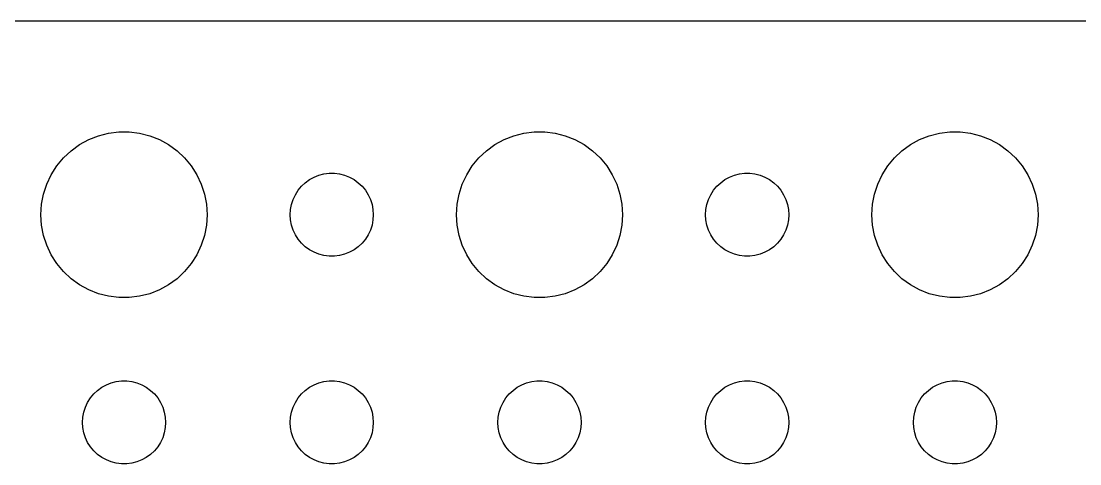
# Model space of a CAD drawing. Header units: metres. Extents: x -74 to 74, y -74 to 74.
# Drawn here: x -41.22 to -2.99, y 58.5 to 74.49 of the extents above; entities that cross this region are included whole.
import ezdxf

# ---------------------------------------------------------------- set-up
doc = ezdxf.new("R2010")
doc.units = ezdxf.units.M

msp = doc.modelspace()

# ---------------------------------------------------------------- linework, layer by layer
for p, q in [((69.8139, 74.4901), (-69.8139, 74.4901)), ((-38.7773, 70.2145), (-38.427, 70.3532)), ((-38.427, 70.3532), (-38.0621, 70.4469)), ((-38.0621, 70.4469), (-37.6884, 70.4941)), ((-37.6884, 70.4941), (-37.3116, 70.4941)), ((-37.3116, 70.4941), (-36.9379, 70.4469)), ((-36.9379, 70.4469), (-36.5729, 70.3532)), ((-36.5729, 70.3532), (-36.2227, 70.2145)), ((-23.7773, 70.2145), (-23.427, 70.3532)), ((-23.427, 70.3532), (-23.0621, 70.4469)), ((-23.0621, 70.4469), (-22.6884, 70.4941)), ((-22.6884, 70.4941), (-22.3116, 70.4941)), ((-22.3116, 70.4941), (-21.9379, 70.4469)), ((-21.9379, 70.4469), (-21.5729, 70.3532)), ((-21.5729, 70.3532), (-21.2227, 70.2145)), ((-8.77733, 70.2145), (-8.42705, 70.3532)), ((-8.42705, 70.3532), (-8.06213, 70.4469)), ((-8.06213, 70.4469), (-7.68837, 70.4941)), ((-7.68837, 70.4941), (-7.31161, 70.4941)), ((-7.31161, 70.4941), (-6.93785, 70.4469)), ((-6.93785, 70.4469), (-6.57294, 70.3532)), ((-6.57294, 70.3532), (-6.22266, 70.2145)), ((-39.4123, 69.8115), (-39.1075, 70.033)), ((-39.1075, 70.033), (-38.7773, 70.2145)), ((-36.2227, 70.2145), (-35.8925, 70.033)), ((-35.8925, 70.033), (-35.5877, 69.8115)), ((-24.4123, 69.8115), (-24.1075, 70.033)), ((-24.1075, 70.033), (-23.7773, 70.2145)), ((-21.2227, 70.2145), (-20.8925, 70.033)), ((-20.8925, 70.033), (-20.5877, 69.8115)), ((-9.41226, 69.8115), (-9.10747, 70.033)), ((-9.10747, 70.033), (-8.77733, 70.2145)), ((-6.22266, 70.2145), (-5.89252, 70.033)), ((-5.89252, 70.033), (-5.58772, 69.8115)), ((-39.6869, 69.5536), (-39.4123, 69.8115)), ((-35.5877, 69.8115), (-35.3131, 69.5536)), ((-24.6869, 69.5536), (-24.4123, 69.8115)), ((-20.5877, 69.8115), (-20.3131, 69.5536)), ((-9.6869, 69.5536), (-9.41226, 69.8115)), ((-5.58772, 69.8115), (-5.31308, 69.5536)), ((-40.1289, 68.9453), (-39.927, 69.2634)), ((-39.927, 69.2634), (-39.6869, 69.5536)), ((-35.3131, 69.5536), (-35.0729, 69.2634)), ((-35.0729, 69.2634), (-34.8711, 68.9453)), ((-25.1289, 68.9453), (-24.927, 69.2634)), ((-24.927, 69.2634), (-24.6869, 69.5536)), ((-20.3131, 69.5536), (-20.0729, 69.2634)), ((-20.0729, 69.2634), (-19.8711, 68.9453)), ((-10.1289, 68.9453), (-9.92705, 69.2634)), ((-9.92705, 69.2634), (-9.6869, 69.5536)), ((-5.31308, 69.5536), (-5.07294, 69.2634)), ((-5.07294, 69.2634), (-4.87108, 68.9453)), ((-40.2893, 68.6044), (-40.1289, 68.9453)), ((-34.8711, 68.9453), (-34.7107, 68.6044)), ((-30.8037, 68.7665), (-30.6387, 68.8572)), ((-30.6387, 68.8572), (-30.4635, 68.9266)), ((-30.4635, 68.9266), (-30.2811, 68.9734)), ((-30.2811, 68.9734), (-30.0942, 68.997)), ((-30.0942, 68.997), (-29.9058, 68.997)), ((-29.9058, 68.997), (-29.7189, 68.9734)), ((-29.7189, 68.9734), (-29.5365, 68.9266)), ((-29.5365, 68.9266), (-29.3613, 68.8572)), ((-29.3613, 68.8572), (-29.1963, 68.7665)), ((-25.2893, 68.6044), (-25.1289, 68.9453)), ((-19.8711, 68.9453), (-19.7107, 68.6044)), ((-15.8037, 68.7665), (-15.6387, 68.8572)), ((-15.6387, 68.8572), (-15.4635, 68.9266)), ((-15.4635, 68.9266), (-15.2811, 68.9734)), ((-15.2811, 68.9734), (-15.0942, 68.997)), ((-15.0942, 68.997), (-14.9058, 68.997)), ((-14.9058, 68.997), (-14.7189, 68.9734)), ((-14.7189, 68.9734), (-14.5365, 68.9266)), ((-14.5365, 68.9266), (-14.3613, 68.8572)), ((-14.3613, 68.8572), (-14.1963, 68.7665)), ((-10.2893, 68.6044), (-10.1289, 68.9453)), ((-4.87108, 68.9453), (-4.71066, 68.6044)), ((-40.4057, 68.2461), (-40.2893, 68.6044)), ((-34.7107, 68.6044), (-34.5942, 68.2461)), ((-31.2135, 68.3817), (-31.0934, 68.5268)), ((-31.0934, 68.5268), (-30.9561, 68.6558)), ((-30.9561, 68.6558), (-30.8037, 68.7665)), ((-29.1963, 68.7665), (-29.0439, 68.6558)), ((-29.0439, 68.6558), (-28.9065, 68.5268)), ((-28.9065, 68.5268), (-28.7865, 68.3817)), ((-25.4057, 68.2461), (-25.2893, 68.6044)), ((-19.7107, 68.6044), (-19.5942, 68.2461)), ((-16.2135, 68.3817), (-16.0934, 68.5268)), ((-16.0934, 68.5268), (-15.9561, 68.6558)), ((-15.9561, 68.6558), (-15.8037, 68.7665)), ((-14.1963, 68.7665), (-14.0439, 68.6558)), ((-14.0439, 68.6558), (-13.9065, 68.5268)), ((-13.9065, 68.5268), (-13.7865, 68.3817)), ((-10.4057, 68.2461), (-10.2893, 68.6044)), ((-4.71066, 68.6044), (-4.59424, 68.2461)), ((-40.4763, 67.876), (-40.4057, 68.2461)), ((-34.5942, 68.2461), (-34.5237, 67.876)), ((-31.4529, 67.873), (-31.3947, 68.0522)), ((-31.3947, 68.0522), (-31.3145, 68.2226)), ((-31.3145, 68.2226), (-31.2135, 68.3817)), ((-28.7865, 68.3817), (-28.6855, 68.2226)), ((-28.6855, 68.2226), (-28.6053, 68.0522)), ((-28.6053, 68.0522), (-28.5471, 67.873)), ((-25.4763, 67.876), (-25.4057, 68.2461)), ((-19.5942, 68.2461), (-19.5237, 67.876)), ((-16.4529, 67.873), (-16.3947, 68.0522)), ((-16.3947, 68.0522), (-16.3145, 68.2226)), ((-16.3145, 68.2226), (-16.2135, 68.3817)), ((-13.7865, 68.3817), (-13.6855, 68.2226)), ((-13.6855, 68.2226), (-13.6053, 68.0522)), ((-13.6053, 68.0522), (-13.5471, 67.873)), ((-10.4763, 67.876), (-10.4057, 68.2461)), ((-4.59424, 68.2461), (-4.52365, 67.876)), ((-40.5, 67.5), (-40.4763, 67.876)), ((-34.5237, 67.876), (-34.5, 67.5)), ((-31.5, 67.5), (-31.4882, 67.688)), ((-31.4882, 67.688), (-31.4529, 67.873)), ((-28.5471, 67.873), (-28.5118, 67.688)), ((-28.5118, 67.688), (-28.5, 67.5)), ((-25.5, 67.5), (-25.4763, 67.876)), ((-19.5237, 67.876), (-19.5, 67.5)), ((-16.5, 67.5), (-16.4882, 67.688)), ((-16.4882, 67.688), (-16.4529, 67.873)), ((-13.5471, 67.873), (-13.5118, 67.688)), ((-13.5118, 67.688), (-13.5, 67.5)), ((-10.5, 67.5), (-10.4763, 67.876)), ((-4.52365, 67.876), (-4.5, 67.5)), ((-40.4763, 67.124), (-40.5, 67.5)), ((-34.5, 67.5), (-34.5237, 67.124)), ((-31.4882, 67.312), (-31.5, 67.5)), ((-31.4529, 67.127), (-31.4882, 67.312)), ((-28.5118, 67.312), (-28.5471, 67.127)), ((-28.5, 67.5), (-28.5118, 67.312)), ((-25.4763, 67.124), (-25.5, 67.5)), ((-19.5, 67.5), (-19.5237, 67.124)), ((-16.4882, 67.312), (-16.5, 67.5)), ((-16.4529, 67.127), (-16.4882, 67.312)), ((-13.5118, 67.312), (-13.5471, 67.127)), ((-13.5, 67.5), (-13.5118, 67.312)), ((-10.4763, 67.124), (-10.5, 67.5)), ((-4.5, 67.5), (-4.52365, 67.124)), ((-40.4057, 66.7539), (-40.4763, 67.124)), ((-34.5237, 67.124), (-34.5942, 66.7539)), ((-31.3947, 66.9478), (-31.4529, 67.127)), ((-31.3145, 66.7774), (-31.3947, 66.9478)), ((-28.6053, 66.9478), (-28.6855, 66.7774)), ((-28.5471, 67.127), (-28.6053, 66.9478)), ((-25.4057, 66.7539), (-25.4763, 67.124)), ((-19.5237, 67.124), (-19.5942, 66.7539)), ((-16.3947, 66.9478), (-16.4529, 67.127)), ((-16.3145, 66.7774), (-16.3947, 66.9478)), ((-13.6053, 66.9478), (-13.6855, 66.7774)), ((-13.5471, 67.127), (-13.6053, 66.9478)), ((-10.4057, 66.7539), (-10.4763, 67.124)), ((-4.52365, 67.124), (-4.59424, 66.7539)), ((-40.2893, 66.3956), (-40.4057, 66.7539)), ((-34.5942, 66.7539), (-34.7107, 66.3956)), ((-31.2135, 66.6183), (-31.3145, 66.7774)), ((-31.0934, 66.4732), (-31.2135, 66.6183)), ((-28.7865, 66.6183), (-28.9065, 66.4732)), ((-28.6855, 66.7774), (-28.7865, 66.6183)), ((-25.2893, 66.3956), (-25.4057, 66.7539)), ((-19.5942, 66.7539), (-19.7107, 66.3956)), ((-16.2135, 66.6183), (-16.3145, 66.7774)), ((-16.0934, 66.4732), (-16.2135, 66.6183)), ((-13.7865, 66.6183), (-13.9065, 66.4732)), ((-13.6855, 66.7774), (-13.7865, 66.6183)), ((-10.2893, 66.3956), (-10.4057, 66.7539)), ((-4.59424, 66.7539), (-4.71066, 66.3956)), ((-40.1289, 66.0547), (-40.2893, 66.3956)), ((-34.7107, 66.3956), (-34.8711, 66.0547)), ((-30.9561, 66.3442), (-31.0934, 66.4732)), ((-30.8037, 66.2335), (-30.9561, 66.3442)), ((-30.6387, 66.1428), (-30.8037, 66.2335)), ((-30.4635, 66.0734), (-30.6387, 66.1428)), ((-29.3613, 66.1428), (-29.5365, 66.0734)), ((-29.1963, 66.2335), (-29.3613, 66.1428)), ((-29.0439, 66.3442), (-29.1963, 66.2335)), ((-28.9065, 66.4732), (-29.0439, 66.3442)), ((-25.1289, 66.0547), (-25.2893, 66.3956)), ((-19.7107, 66.3956), (-19.8711, 66.0547)), ((-15.9561, 66.3442), (-16.0934, 66.4732)), ((-15.8037, 66.2335), (-15.9561, 66.3442)), ((-15.6387, 66.1428), (-15.8037, 66.2335)), ((-15.4635, 66.0734), (-15.6387, 66.1428)), ((-14.3613, 66.1428), (-14.5365, 66.0734)), ((-14.1963, 66.2335), (-14.3613, 66.1428)), ((-14.0439, 66.3442), (-14.1963, 66.2335)), ((-13.9065, 66.4732), (-14.0439, 66.3442)), ((-10.1289, 66.0547), (-10.2893, 66.3956)), ((-4.71066, 66.3956), (-4.87108, 66.0547)), ((-39.927, 65.7366), (-40.1289, 66.0547)), ((-34.8711, 66.0547), (-35.0729, 65.7366)), ((-30.2811, 66.0266), (-30.4635, 66.0734)), ((-30.0942, 66.003), (-30.2811, 66.0266)), ((-29.9058, 66.003), (-30.0942, 66.003)), ((-29.7189, 66.0266), (-29.9058, 66.003)), ((-29.5365, 66.0734), (-29.7189, 66.0266)), ((-24.927, 65.7366), (-25.1289, 66.0547)), ((-19.8711, 66.0547), (-20.0729, 65.7366)), ((-15.2811, 66.0266), (-15.4635, 66.0734)), ((-15.0942, 66.003), (-15.2811, 66.0266)), ((-14.9058, 66.003), (-15.0942, 66.003)), ((-14.7189, 66.0266), (-14.9058, 66.003)), ((-14.5365, 66.0734), (-14.7189, 66.0266)), ((-9.92705, 65.7366), (-10.1289, 66.0547)), ((-4.87108, 66.0547), (-5.07294, 65.7366)), ((-39.6869, 65.4464), (-39.927, 65.7366)), ((-39.4123, 65.1885), (-39.6869, 65.4464)), ((-35.3131, 65.4464), (-35.5877, 65.1885)), ((-35.0729, 65.7366), (-35.3131, 65.4464)), ((-24.6869, 65.4464), (-24.927, 65.7366)), ((-24.4123, 65.1885), (-24.6869, 65.4464)), ((-20.3131, 65.4464), (-20.5877, 65.1885)), ((-20.0729, 65.7366), (-20.3131, 65.4464)), ((-9.6869, 65.4464), (-9.92705, 65.7366)), ((-9.41226, 65.1885), (-9.6869, 65.4464)), ((-5.31308, 65.4464), (-5.58772, 65.1885)), ((-5.07294, 65.7366), (-5.31308, 65.4464)), ((-39.1075, 64.967), (-39.4123, 65.1885)), ((-35.5877, 65.1885), (-35.8925, 64.967)), ((-24.1075, 64.967), (-24.4123, 65.1885)), ((-20.5877, 65.1885), (-20.8925, 64.967)), ((-9.10747, 64.967), (-9.41226, 65.1885)), ((-5.58772, 65.1885), (-5.89252, 64.967)), ((-38.7773, 64.7855), (-39.1075, 64.967)), ((-38.427, 64.6468), (-38.7773, 64.7855)), ((-38.0621, 64.5531), (-38.427, 64.6468)), ((-36.5729, 64.6468), (-36.9379, 64.5531)), ((-36.2227, 64.7855), (-36.5729, 64.6468)), ((-35.8925, 64.967), (-36.2227, 64.7855)), ((-23.7773, 64.7855), (-24.1075, 64.967)), ((-23.427, 64.6468), (-23.7773, 64.7855)), ((-23.0621, 64.5531), (-23.427, 64.6468)), ((-21.5729, 64.6468), (-21.9379, 64.5531)), ((-21.2227, 64.7855), (-21.5729, 64.6468)), ((-20.8925, 64.967), (-21.2227, 64.7855)), ((-8.77733, 64.7855), (-9.10747, 64.967)), ((-8.42705, 64.6468), (-8.77733, 64.7855)), ((-8.06213, 64.5531), (-8.42705, 64.6468)), ((-6.57294, 64.6468), (-6.93785, 64.5531)), ((-6.22266, 64.7855), (-6.57294, 64.6468)), ((-5.89252, 64.967), (-6.22266, 64.7855)), ((-37.6884, 64.5059), (-38.0621, 64.5531)), ((-37.3116, 64.5059), (-37.6884, 64.5059)), ((-36.9379, 64.5531), (-37.3116, 64.5059)), ((-22.6884, 64.5059), (-23.0621, 64.5531)), ((-22.3116, 64.5059), (-22.6884, 64.5059)), ((-21.9379, 64.5531), (-22.3116, 64.5059)), ((-7.68837, 64.5059), (-8.06213, 64.5531)), ((-7.31161, 64.5059), (-7.68837, 64.5059)), ((-6.93785, 64.5531), (-7.31161, 64.5059)), ((-38.4561, 61.1558), (-38.3037, 61.2665)), ((-38.3037, 61.2665), (-38.1387, 61.3572)), ((-38.1387, 61.3572), (-37.9635, 61.4266)), ((-37.9635, 61.4266), (-37.7811, 61.4734)), ((-37.7811, 61.4734), (-37.5942, 61.497)), ((-37.5942, 61.497), (-37.4058, 61.497)), ((-37.4058, 61.497), (-37.2189, 61.4734)), ((-37.2189, 61.4734), (-37.0365, 61.4266)), ((-37.0365, 61.4266), (-36.8613, 61.3572)), ((-36.8613, 61.3572), (-36.6963, 61.2665)), ((-36.6963, 61.2665), (-36.5439, 61.1558)), ((-30.9561, 61.1558), (-30.8037, 61.2665)), ((-30.8037, 61.2665), (-30.6387, 61.3572)), ((-30.6387, 61.3572), (-30.4635, 61.4266)), ((-30.4635, 61.4266), (-30.2811, 61.4734)), ((-30.2811, 61.4734), (-30.0942, 61.497)), ((-30.0942, 61.497), (-29.9058, 61.497)), ((-29.9058, 61.497), (-29.7189, 61.4734)), ((-29.7189, 61.4734), (-29.5365, 61.4266)), ((-29.5365, 61.4266), (-29.3613, 61.3572)), ((-29.3613, 61.3572), (-29.1963, 61.2665)), ((-29.1963, 61.2665), (-29.0439, 61.1558)), ((-23.4561, 61.1558), (-23.3037, 61.2665)), ((-23.3037, 61.2665), (-23.1387, 61.3572)), ((-23.1387, 61.3572), (-22.9635, 61.4266)), ((-22.9635, 61.4266), (-22.7811, 61.4734)), ((-22.7811, 61.4734), (-22.5942, 61.497)), ((-22.5942, 61.497), (-22.4058, 61.497)), ((-22.4058, 61.497), (-22.2189, 61.4734)), ((-22.2189, 61.4734), (-22.0365, 61.4266)), ((-22.0365, 61.4266), (-21.8613, 61.3572)), ((-21.8613, 61.3572), (-21.6963, 61.2665)), ((-21.6963, 61.2665), (-21.5439, 61.1558)), ((-15.9561, 61.1558), (-15.8037, 61.2665)), ((-15.8037, 61.2665), (-15.6387, 61.3572)), ((-15.6387, 61.3572), (-15.4635, 61.4266)), ((-15.4635, 61.4266), (-15.2811, 61.4734)), ((-15.2811, 61.4734), (-15.0942, 61.497)), ((-15.0942, 61.497), (-14.9058, 61.497)), ((-14.9058, 61.497), (-14.7189, 61.4734)), ((-14.7189, 61.4734), (-14.5365, 61.4266)), ((-14.5365, 61.4266), (-14.3613, 61.3572)), ((-14.3613, 61.3572), (-14.1963, 61.2665)), ((-14.1963, 61.2665), (-14.0439, 61.1558)), ((-8.45613, 61.1558), (-8.30373, 61.2665)), ((-8.30373, 61.2665), (-8.13866, 61.3572)), ((-8.13866, 61.3572), (-7.96352, 61.4266)), ((-7.96352, 61.4266), (-7.78107, 61.4734)), ((-7.78107, 61.4734), (-7.59418, 61.497)), ((-7.59418, 61.497), (-7.40581, 61.497)), ((-7.40581, 61.497), (-7.21892, 61.4734)), ((-7.21892, 61.4734), (-7.03647, 61.4266)), ((-7.03647, 61.4266), (-6.86133, 61.3572)), ((-6.86133, 61.3572), (-6.69626, 61.2665)), ((-6.69626, 61.2665), (-6.54385, 61.1558)), ((-38.8145, 60.7226), (-38.7135, 60.8817)), ((-38.7135, 60.8817), (-38.5934, 61.0268)), ((-38.5934, 61.0268), (-38.4561, 61.1558)), ((-36.5439, 61.1558), (-36.4065, 61.0268)), ((-36.4065, 61.0268), (-36.2865, 60.8817)), ((-36.2865, 60.8817), (-36.1855, 60.7226)), ((-31.3145, 60.7226), (-31.2135, 60.8817)), ((-31.2135, 60.8817), (-31.0934, 61.0268)), ((-31.0934, 61.0268), (-30.9561, 61.1558)), ((-29.0439, 61.1558), (-28.9065, 61.0268)), ((-28.9065, 61.0268), (-28.7865, 60.8817)), ((-28.7865, 60.8817), (-28.6855, 60.7226)), ((-23.8145, 60.7226), (-23.7135, 60.8817)), ((-23.7135, 60.8817), (-23.5934, 61.0268)), ((-23.5934, 61.0268), (-23.4561, 61.1558)), ((-21.5439, 61.1558), (-21.4065, 61.0268)), ((-21.4065, 61.0268), (-21.2865, 60.8817)), ((-21.2865, 60.8817), (-21.1855, 60.7226)), ((-16.3145, 60.7226), (-16.2135, 60.8817)), ((-16.2135, 60.8817), (-16.0934, 61.0268)), ((-16.0934, 61.0268), (-15.9561, 61.1558)), ((-14.0439, 61.1558), (-13.9065, 61.0268)), ((-13.9065, 61.0268), (-13.7865, 60.8817)), ((-13.7865, 60.8817), (-13.6855, 60.7226)), ((-8.81445, 60.7226), (-8.71352, 60.8817)), ((-8.71352, 60.8817), (-8.59344, 61.0268)), ((-8.59344, 61.0268), (-8.45613, 61.1558)), ((-6.54385, 61.1558), (-6.40654, 61.0268)), ((-6.40654, 61.0268), (-6.28647, 60.8817)), ((-6.28647, 60.8817), (-6.18553, 60.7226)), ((-38.9529, 60.373), (-38.8947, 60.5522)), ((-38.8947, 60.5522), (-38.8145, 60.7226)), ((-36.1855, 60.7226), (-36.1053, 60.5522)), ((-36.1053, 60.5522), (-36.0471, 60.373)), ((-31.4529, 60.373), (-31.3947, 60.5522)), ((-31.3947, 60.5522), (-31.3145, 60.7226)), ((-28.6855, 60.7226), (-28.6053, 60.5522)), ((-28.6053, 60.5522), (-28.5471, 60.373)), ((-23.9529, 60.373), (-23.8947, 60.5522)), ((-23.8947, 60.5522), (-23.8145, 60.7226)), ((-21.1855, 60.7226), (-21.1053, 60.5522)), ((-21.1053, 60.5522), (-21.0471, 60.373)), ((-16.4529, 60.373), (-16.3947, 60.5522)), ((-16.3947, 60.5522), (-16.3145, 60.7226)), ((-13.6855, 60.7226), (-13.6053, 60.5522)), ((-13.6053, 60.5522), (-13.5471, 60.373)), ((-8.95287, 60.373), (-8.89465, 60.5522)), ((-8.89465, 60.5522), (-8.81445, 60.7226)), ((-6.18553, 60.7226), (-6.10533, 60.5522)), ((-6.10533, 60.5522), (-6.04712, 60.373)), ((-39, 60), (-38.9882, 60.188)), ((-38.9882, 60.188), (-38.9529, 60.373)), ((-36.0471, 60.373), (-36.0118, 60.188)), ((-36.0118, 60.188), (-36, 60)), ((-31.5, 60), (-31.4882, 60.188)), ((-31.4882, 60.188), (-31.4529, 60.373)), ((-28.5471, 60.373), (-28.5118, 60.188)), ((-28.5118, 60.188), (-28.5, 60)), ((-24, 60), (-23.9882, 60.188)), ((-23.9882, 60.188), (-23.9529, 60.373)), ((-21.0471, 60.373), (-21.0118, 60.188)), ((-21.0118, 60.188), (-21, 60)), ((-16.5, 60), (-16.4882, 60.188)), ((-16.4882, 60.188), (-16.4529, 60.373)), ((-13.5471, 60.373), (-13.5118, 60.188)), ((-13.5118, 60.188), (-13.5, 60)), ((-9, 60), (-8.98816, 60.188)), ((-8.98816, 60.188), (-8.95287, 60.373)), ((-6.04712, 60.373), (-6.01183, 60.188)), ((-6.01183, 60.188), (-6, 60)), ((-38.9882, 59.812), (-39, 60)), ((-38.9529, 59.627), (-38.9882, 59.812)), ((-36.0118, 59.812), (-36.0471, 59.627)), ((-36, 60), (-36.0118, 59.812)), ((-31.4882, 59.812), (-31.5, 60)), ((-31.4529, 59.627), (-31.4882, 59.812)), ((-28.5118, 59.812), (-28.5471, 59.627)), ((-28.5, 60), (-28.5118, 59.812)), ((-23.9882, 59.812), (-24, 60)), ((-23.9529, 59.627), (-23.9882, 59.812)), ((-21.0118, 59.812), (-21.0471, 59.627)), ((-21, 60), (-21.0118, 59.812)), ((-16.4882, 59.812), (-16.5, 60)), ((-16.4529, 59.627), (-16.4882, 59.812)), ((-13.5118, 59.812), (-13.5471, 59.627)), ((-13.5, 60), (-13.5118, 59.812)), ((-8.98816, 59.812), (-9, 60)), ((-8.95287, 59.627), (-8.98816, 59.812)), ((-6.01183, 59.812), (-6.04712, 59.627)), ((-6, 60), (-6.01183, 59.812)), ((-38.8947, 59.4478), (-38.9529, 59.627)), ((-38.8145, 59.2774), (-38.8947, 59.4478)), ((-38.7135, 59.1183), (-38.8145, 59.2774)), ((-36.1855, 59.2774), (-36.2865, 59.1183)), ((-36.1053, 59.4478), (-36.1855, 59.2774)), ((-36.0471, 59.627), (-36.1053, 59.4478)), ((-31.3947, 59.4478), (-31.4529, 59.627)), ((-31.3145, 59.2774), (-31.3947, 59.4478)), ((-31.2135, 59.1183), (-31.3145, 59.2774)), ((-28.6855, 59.2774), (-28.7865, 59.1183)), ((-28.6053, 59.4478), (-28.6855, 59.2774)), ((-28.5471, 59.627), (-28.6053, 59.4478)), ((-23.8947, 59.4478), (-23.9529, 59.627)), ((-23.8145, 59.2774), (-23.8947, 59.4478)), ((-23.7135, 59.1183), (-23.8145, 59.2774)), ((-21.1855, 59.2774), (-21.2865, 59.1183)), ((-21.1053, 59.4478), (-21.1855, 59.2774)), ((-21.0471, 59.627), (-21.1053, 59.4478)), ((-16.3947, 59.4478), (-16.4529, 59.627)), ((-16.3145, 59.2774), (-16.3947, 59.4478)), ((-16.2135, 59.1183), (-16.3145, 59.2774)), ((-13.6855, 59.2774), (-13.7865, 59.1183)), ((-13.6053, 59.4478), (-13.6855, 59.2774)), ((-13.5471, 59.627), (-13.6053, 59.4478)), ((-8.89465, 59.4478), (-8.95287, 59.627)), ((-8.81445, 59.2774), (-8.89465, 59.4478)), ((-8.71352, 59.1183), (-8.81445, 59.2774)), ((-6.18553, 59.2774), (-6.28647, 59.1183)), ((-6.10533, 59.4478), (-6.18553, 59.2774)), ((-6.04712, 59.627), (-6.10533, 59.4478)), ((-38.5934, 58.9732), (-38.7135, 59.1183)), ((-38.4561, 58.8442), (-38.5934, 58.9732)), ((-36.4065, 58.9732), (-36.5439, 58.8442)), ((-36.2865, 59.1183), (-36.4065, 58.9732)), ((-31.0934, 58.9732), (-31.2135, 59.1183)), ((-30.9561, 58.8442), (-31.0934, 58.9732)), ((-28.9065, 58.9732), (-29.0439, 58.8442)), ((-28.7865, 59.1183), (-28.9065, 58.9732)), ((-23.5934, 58.9732), (-23.7135, 59.1183)), ((-23.4561, 58.8442), (-23.5934, 58.9732)), ((-21.4065, 58.9732), (-21.5439, 58.8442)), ((-21.2865, 59.1183), (-21.4065, 58.9732)), ((-16.0934, 58.9732), (-16.2135, 59.1183)), ((-15.9561, 58.8442), (-16.0934, 58.9732)), ((-13.9065, 58.9732), (-14.0439, 58.8442)), ((-13.7865, 59.1183), (-13.9065, 58.9732)), ((-8.59344, 58.9732), (-8.71352, 59.1183)), ((-8.45613, 58.8442), (-8.59344, 58.9732)), ((-6.40654, 58.9732), (-6.54385, 58.8442)), ((-6.28647, 59.1183), (-6.40654, 58.9732)), ((-38.3037, 58.7335), (-38.4561, 58.8442)), ((-38.1387, 58.6428), (-38.3037, 58.7335)), ((-37.9635, 58.5734), (-38.1387, 58.6428)), ((-37.7811, 58.5266), (-37.9635, 58.5734)), ((-37.5942, 58.503), (-37.7811, 58.5266)), ((-37.4058, 58.503), (-37.5942, 58.503)), ((-37.2189, 58.5266), (-37.4058, 58.503)), ((-37.0365, 58.5734), (-37.2189, 58.5266)), ((-36.8613, 58.6428), (-37.0365, 58.5734)), ((-36.6963, 58.7335), (-36.8613, 58.6428)), ((-36.5439, 58.8442), (-36.6963, 58.7335)), ((-30.8037, 58.7335), (-30.9561, 58.8442)), ((-30.6387, 58.6428), (-30.8037, 58.7335)), ((-30.4635, 58.5734), (-30.6387, 58.6428)), ((-30.2811, 58.5266), (-30.4635, 58.5734)), ((-30.0942, 58.503), (-30.2811, 58.5266)), ((-29.9058, 58.503), (-30.0942, 58.503)), ((-29.7189, 58.5266), (-29.9058, 58.503)), ((-29.5365, 58.5734), (-29.7189, 58.5266)), ((-29.3613, 58.6428), (-29.5365, 58.5734)), ((-29.1963, 58.7335), (-29.3613, 58.6428)), ((-29.0439, 58.8442), (-29.1963, 58.7335)), ((-23.3037, 58.7335), (-23.4561, 58.8442)), ((-23.1387, 58.6428), (-23.3037, 58.7335)), ((-22.9635, 58.5734), (-23.1387, 58.6428)), ((-22.7811, 58.5266), (-22.9635, 58.5734)), ((-22.5942, 58.503), (-22.7811, 58.5266)), ((-22.4058, 58.503), (-22.5942, 58.503)), ((-22.2189, 58.5266), (-22.4058, 58.503)), ((-22.0365, 58.5734), (-22.2189, 58.5266)), ((-21.8613, 58.6428), (-22.0365, 58.5734)), ((-21.6963, 58.7335), (-21.8613, 58.6428)), ((-21.5439, 58.8442), (-21.6963, 58.7335)), ((-15.8037, 58.7335), (-15.9561, 58.8442)), ((-15.6387, 58.6428), (-15.8037, 58.7335)), ((-15.4635, 58.5734), (-15.6387, 58.6428)), ((-15.2811, 58.5266), (-15.4635, 58.5734)), ((-15.0942, 58.503), (-15.2811, 58.5266)), ((-14.9058, 58.503), (-15.0942, 58.503)), ((-14.7189, 58.5266), (-14.9058, 58.503)), ((-14.5365, 58.5734), (-14.7189, 58.5266)), ((-14.3613, 58.6428), (-14.5365, 58.5734)), ((-14.1963, 58.7335), (-14.3613, 58.6428)), ((-14.0439, 58.8442), (-14.1963, 58.7335)), ((-8.30373, 58.7335), (-8.45613, 58.8442)), ((-8.13866, 58.6428), (-8.30373, 58.7335)), ((-7.96352, 58.5734), (-8.13866, 58.6428)), ((-7.78107, 58.5266), (-7.96352, 58.5734)), ((-7.59418, 58.503), (-7.78107, 58.5266)), ((-7.40581, 58.503), (-7.59418, 58.503)), ((-7.21892, 58.5266), (-7.40581, 58.503)), ((-7.03647, 58.5734), (-7.21892, 58.5266)), ((-6.86133, 58.6428), (-7.03647, 58.5734)), ((-6.69626, 58.7335), (-6.86133, 58.6428)), ((-6.54385, 58.8442), (-6.69626, 58.7335))]:
    msp.add_line(p, q)

doc.saveas('drawing.dxf')
